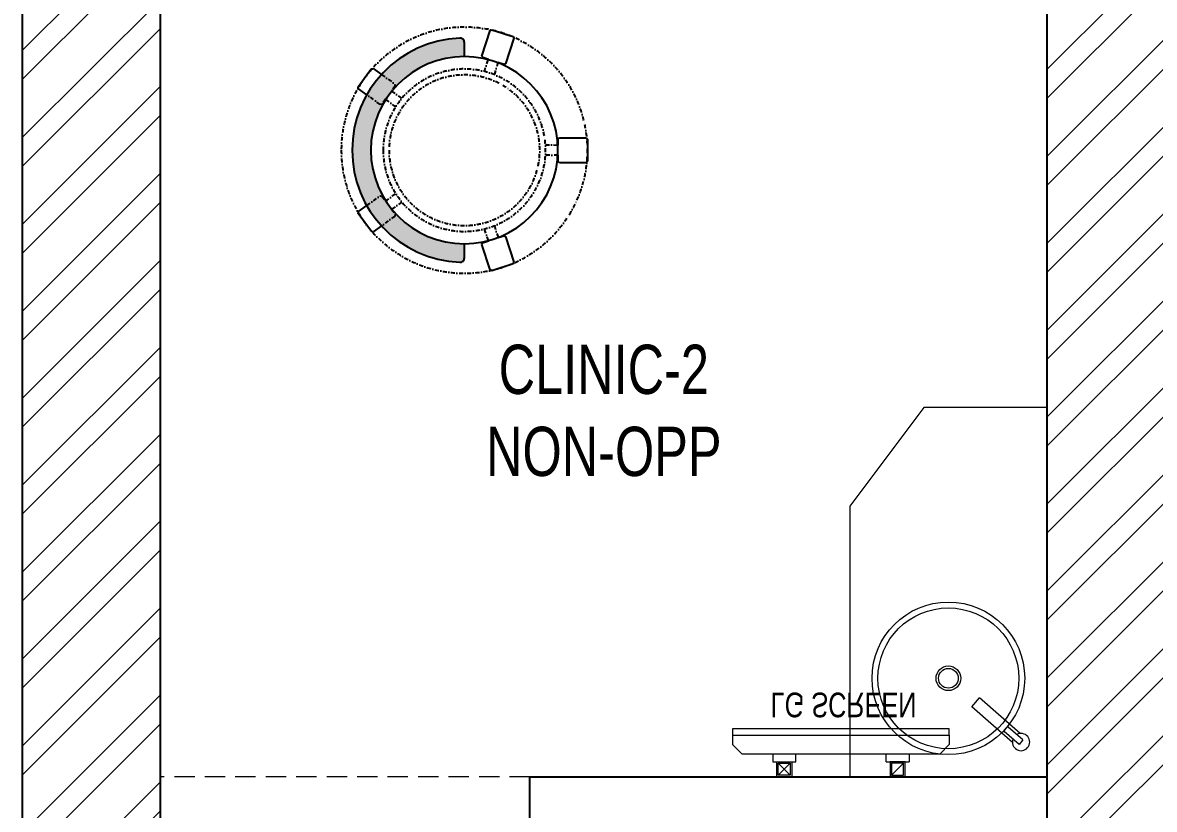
# Model space of a CAD drawing. Header units: feet. Extents: x 9002549 to 9009259, y -7061301 to -7049191.
# Drawn here: x 9002549 to 9004848, y -7052217 to -7050619 of the extents above; entities that cross this region are included whole.
import ezdxf

# ---------------------------------------------------------------- set-up
doc = ezdxf.new("R2010")
doc.units = ezdxf.units.FT
doc.header["$LTSCALE"] = 33
doc.header["$MEASUREMENT"] = 0
doc.linetypes.add('a_p6_plan_L18$0$HIDDEN', pattern=[0.375, 0.25, -0.125])
doc.linetypes.add('DASHDOT2', pattern=[0.5, 0.25, -0.125, 0, -0.125])
doc.layers.add('A-WALL', color=1, linetype='Continuous')
for name, color, linetype, lineweight in [('Floor-Unit', 1, 'Continuous', 13), ('HATCH', 9, 'Continuous', 9), ('LENS-DIM', 252, 'Continuous', 5), ('LENS-FURNITURE', 13, 'Continuous', 9), ('LENS-PARTITION', 21, 'Continuous', 25), ('LENS-TEXT', 31, 'Continuous', 5), ('LENS_CURTAIN', 5, 'a_p6_plan_L18$0$HIDDEN', 9), ('LK-FURNITURE', 13, 'Continuous', 9), ('LK-IT', 3, 'Continuous', 18), ('LN-ELEVATION-1', 81, 'Continuous', 25), ('LN-ELEVATION-3', 125, 'Continuous', 18), ('LN-HATCH', 251, 'Continuous', 0), ('TV', 92, 'Continuous', 18)]:
    doc.layers.add(name, color=color, linetype=linetype, lineweight=lineweight)
doc.styles.add('LK TXT', font='GILC____.TTF', dxfattribs={"height": 100})
doc.styles.get("Standard").update_dxf_attribs({"font": 'GILC____.TTF'})

# ---------------------------------------------------------------- blocks, each defined once
blk = doc.blocks.new('rtf')
at = {"color": 0, "linetype": 'ByBlock', "lineweight": -2}
for p, q in [((16412.5253540573, -172798.8148984113), (16452.40026456733, -172798.8148984113)), ((16412.5253540573, -172810.8148984113), (16412.5253540573, -172798.8148984113)), ((16412.5253540573, -172810.8148984113), (16452.40026456733, -172810.8148984113)), ((16425.26329468148, -172793.1007600746), (16535.26329468148, -172793.1007600746)), ((16535.26329468148, -172793.1007600746), (16535.26329468148, -172817.1007600746)), ((16425.26329468148, -172817.1007600746), (16535.26329468148, -172817.1007600746))]:
    blk.add_line(p, q, dxfattribs=at)
for centre, radius, start, end in [((16412.5253540573, -172805.1007600746), 17.5, 21.05058810897431, 340.9421780194656), ((16444.53660690578, -172804.8148984114), 9.891264419597851, 322.656233941354, 37.34376605891414)]:
    blk.add_arc(centre, radius, start, end, dxfattribs=at)
blk = doc.blocks.new('dsg')
at = {"color": 0, "linetype": 'ByBlock', "lineweight": -2}
for radius in [155, 143, 25, 20]:
    blk.add_circle((11491.5035008227, -171102.5847399924), radius, dxfattribs=at)
blk.add_blockref('rtf', (-5117.472106590168, 1702.9323767405), dxfattribs=at)
blk = doc.blocks.new('A$Cabfd0693')
at = {"layer": 'LN-HATCH'}
h = blk.add_hatch(dxfattribs=at)
h.set_pattern_fill('ANSI32', color=256, scale=333, angle=180)
h.set_pattern_definition([(225, (-9077173.924904032, 5285700.388116238), (88.29995930067012, -88.29995930067015), []), (225, (-9077232.791543467, 5285700.388116238), (88.29995930067012, -88.29995930067015), [])])
h.paths.add_polyline_path([(-280, 12110), (-280, 2640), (0, 2640), (0, 11830), (1800, 11830), (1800, 9050), (2960, 9050), (2960, 9330), (2079.999998092652, 9330), (2079.999998092652, 11830), (6120, 11830), (6120, 11330), (6400.000000000002, 11330), (6400, 12110)])
h.paths.add_polyline_path([(6400, 8220), (6120, 8220), (6120, 7690), (4760, 7690), (4760, 8300), (4600, 8300), (4600, 7530), (6120, 7530), (6120, 5620), (6400, 5620)], flags=17)
h.paths.add_polyline_path([(6120, 8520), (6400, 8520), (6400, 9330), (3320, 9330), (3320, 9050), (6120, 9050)], flags=17)
at = {"layer": 'A-WALL'}
for p, q in [((-280, 2640), (-280, 12110)), ((0, 2640), (0, 11830)), ((1800, 11830), (1800, 9050))]:
    blk.add_line(p, q, dxfattribs=at)
blk = doc.blocks.new('CLINIC SCREEN')
at = {"layer": 'TV'}
for p, q in [((-103.1090284836336, 42.85441964946222), (-127.4114311772946, 18.55201695591665)), ((-127.4114311772946, 42.85441964946222), (-103.1090284836336, 18.55201695591665)), ((102.7052824410566, 42.85441964946222), (127.007685134602, 18.55201695591665))]:
    blk.add_line(p, q, dxfattribs=at)
at = {"layer": 'TV', "ltscale": 12}
for p, q in [((-220.0000000000082, -19.41163062257681), (-200.5883693773149, 0)), ((200.5883693773149, 0), (-200.5883693773149, 0)), ((-138.5315413423604, 0), (-138.5315413423604, 15.514207008644)), ((-138.5315413423604, 15.514207008644), (-91.98892031613741, 15.514207008644)), ((-91.98892031613741, 15.514207008644), (-91.98892031613741, 0)), ((91.98892031610741, 15.514207008644), (91.98892031610741, 0)), ((91.98892031610741, 15.514207008644), (138.5315413423595, 15.514207008644)), ((138.5315413423595, 0), (138.5315413423595, 15.514207008644)), ((219.9999999999918, -19.41163062257681), (200.5883693773149, 0)), ((-220.0000000000082, -38.82326124538668), (-220.0000000000082, -19.41163062257681)), ((219.9999999999918, -38.82326124538668), (219.9999999999918, -19.41163062257681))]:
    blk.add_line(p, q, dxfattribs=at)
at = {"layer": 'TV'}
for points in [[(-130.4492315140169, 15.51421661919448), (-100.0712281470269, 15.51421661919448), (-100.0712281470269, 45.89221998606814), (-130.4492315140169, 45.89221998606814)], [(-127.4114311772946, 18.55201695591665), (-103.1090284836336, 18.55201695591665), (-103.1090284836336, 42.85441964946222), (-127.4114311772946, 42.85441964946222)], [(130.0454854713243, 15.51421661919448), (99.66748210433435, 15.51421661919448), (99.66748210433435, 45.89221998606814), (130.0454854713243, 45.89221998606814)], [(127.007685134602, 18.55201695591665), (102.7052824410566, 18.55201695591665), (102.7052824410566, 42.85441964946222), (127.007685134602, 42.85441964946222)]]:
    blk.add_lwpolyline(points, close=True, dxfattribs=at)
at = {"layer": 'TV', "ltscale": 12}
blk.add_lwpolyline([(-220.0000000000082, -51.71278328332107), (-220.0000000000082, -38.82326124538668), (219.9999999999918, -38.82326124538668), (219.9999999999918, -51.71278328332107)], close=True, dxfattribs=at)
at = {"layer": 'Floor-Unit', "color": 0, "ltscale": 2, "insert": (5.199680584678389, -100.4085774972336), "char_height": 50, "attachment_point": 5}
blk.add_mtext_dynamic_manual_height_columns('LG SCREEN', width=466.4796511627907, gutter_width=12.5, heights=[0], dxfattribs=at)
blk = doc.blocks.new('DR STOOL')
at = {"layer": 'HATCH'}
h = blk.add_hatch(dxfattribs=at)
h.set_pattern_fill('ANSI36', color=250, angle=-90.00000000000001)
h.set_pattern_definition([(315, (-227.8099174643867, 917.3997257252777), (6.173926083235043, -1.683798022700468), [7.9375, -1.587499999999999, 0, -1.587499999999999])])
edge = h.paths.add_edge_path()
edge.add_line((-190.0000000041909, 4.511094e-10), (-218.6899174675346, 4.511094e-10))
edge.add_arc((-218.6899174670689, 9.120000000388245), 9.119999999940092, 177.6119845363388, 269.9999999996136, ccw=False)
edge.add_arc((-1.8626451e-09, 3.565219e-10), 228.000000002257, 2.3880154632688004, 177.6119845367313, ccw=False)
edge.add_arc((218.6899174633436, 9.120000000497384), 9.120000000051716, -90.00000000034493, 2.3880154629299, ccw=False)
edge.add_line((218.6899174633436, 4.511094e-10), (190, 4.511094e-10))
edge.add_arc((-1.8626451e-09, 4.511094e-10), 190.000000001979, -1.27e-14, 180)
at = {"layer": 'LN-ELEVATION-1', "color": 1, "ltscale": 100}
for p, q in [((-128.6221585394814, 215.4841044476634), (-165.2704676063731, 189.0243927398114)), ((-124.7228340068832, 214.8545704018979), (-128.6221585394814, 215.4841044476634)), ((-112.6981821293011, 198.1996966340157), (-124.7228340068832, 214.8545704018979)), ((124.7553772013634, 214.9803744515593), (112.5488144652918, 198.2845540212292)), ((128.7014972954057, 215.5933048763618), (124.7553772013634, 214.9803744515593)), ((128.7014972954057, 215.5933048763618), (124.7553772013634, 214.9803744515593)), ((165.1911288509145, 188.915192311113), (128.7014972954057, 215.5933048763618)), ((165.1911288509145, 188.915192311113), (128.7014972954057, 215.5933048763618)), ((-165.2704676063731, 189.0243927398114), (-165.9069543029182, 185.0820035930228)), ((-165.9069543029182, 185.0820035930228), (-153.8003208162263, 168.3135803133482)), ((153.6734594982117, 168.4294150282658), (165.7973639420234, 185.0121775862135)), ((165.7973639420234, 185.0121775862135), (165.1911288509145, 188.915192311113)), ((165.7973639420234, 185.0121775862135), (165.1911288509145, 188.915192311113)), ((-191.2928382232785, -35.45407700946089), (-242.9550312487409, -52.24013893969095)), ((-187.9259491492994, -37.1695928365807), (-191.2928382232785, -35.45407700946089)), ((-184.1424400564283, -48.81403796559607), (-187.9259491492994, -37.1695928365807)), ((188.0651108901948, -36.96233201187715), (184.0504167033359, -49.19388854173303)), ((191.3981811110861, -35.27656588272658), (188.0651108901948, -36.96233201187715)), ((243.0100176925771, -52.21682526778022), (191.3981811110861, -35.27656588272658)), ((-242.9550312487409, -52.24013893969095), (-244.7482102331705, -55.75945052818861)), ((-244.7482102331705, -55.75945052818861), (-230.7800458371639, -98.74904560100549)), ((-173.8639617776498, -80.4479453730819), (-177.8421125086024, -68.2044548037811)), ((177.6922140880488, -68.56540505095472), (173.8739495249465, -80.1985000452405)), ((230.715890809428, -98.7280946081737), (244.8123673382215, -55.78040257930116)), ((244.8123673382215, -55.78040257930116), (243.0100176925771, -52.21682526778022)), ((-227.2218665438704, -100.5620286722478), (-175.5596735184081, -83.7759667420105)), ((-175.5596735184081, -83.7759667420105), (-173.8639617776498, -80.4479453730819)), ((173.8739495249465, -80.1985000452405), (175.5794035866856, -83.5704969359358)), ((175.5794035866856, -83.5704969359358), (227.1912401677109, -100.5107563209894)), ((-230.7800458371639, -98.74904560100549), (-227.2218665438704, -100.5620286722478)), ((227.1912401677109, -100.5107563209894), (230.715890809428, -98.7280946081737)), ((-22.72193054761737, -190.2142363802995), (-25.39390889601782, -192.886214728569)), ((-25.39390889601782, -192.886214728569), (-25.39390889601782, -247.2070584567482)), ((-10.47823652112856, -190.2142363802995), (-22.72193054761737, -190.2142363802995)), ((22.78362171910703, -190.2142363802995), (9.910054048988968, -190.2142363802995)), ((25.42475448176265, -192.8553691428751), (22.78362171910703, -190.2142363802995)), ((25.42475448176265, -247.1762128710543), (25.42475448176265, -192.8553691428751)), ((-25.39390889601782, -247.2070584567482), (-22.60096735274419, -250)), ((-22.60096735274419, -250), (22.60096735274419, -250)), ((22.60096735274419, -250), (25.42475448176265, -247.1762128710543))]:
    blk.add_line(p, q, dxfattribs=at)
at = {"layer": 'LN-ELEVATION-1', "linetype": 'DASHDOT2'}
for p, q in [((-92.92521573789418, 170.8129362839827), (-112.6981821293011, 198.1996966340157)), ((112.5488144652918, 198.2845540212292), (92.69529851106927, 171.1294289919315)), ((-153.8003208162263, 168.3135803133482), (-134.1093360339291, 141.0403694751003)), ((-103.4542870586738, 159.9154408004979), (-93.52748446213081, 167.0824927485227)), ((-93.52748446213081, 167.0824927485227), (-92.92521573789418, 170.8129362839827)), ((92.69529851106927, 171.1294289919315), (93.26858203159645, 167.4385604566923)), ((93.26858203159645, 167.4385604566923), (103.6608748426661, 159.8406005539291)), ((133.7372852512635, 141.1612321265929), (153.6734594982117, 168.4294150282658)), ((-134.1093360339291, 141.0403694751003), (-130.4219571123831, 140.4450534014686)), ((-130.4219571123831, 140.4450534014686), (-119.9844727469608, 147.9808124662595)), ((-119.9844727469608, 147.9808124662595), (-105.3687285655178, 126.9741353208374)), ((-88.15393704269081, 139.4771787207864), (-103.4542870586738, 159.9154408004979)), ((103.6608748426661, 159.8406005539291), (88.19885099539533, 139.4487815762331)), ((105.4096150295809, 126.94019481352), (120.1194891873747, 147.8074627162714)), ((120.1194891873747, 147.8074627162714), (130.0033113472163, 140.5812532722048)), ((130.0033113472163, 140.5812532722048), (133.7372852512635, 141.1612321265929)), ((-159.954806596972, -40.49024384317454), (-184.1424400564283, -48.81403796559607)), ((184.0504167033359, -49.19388854173303), (159.8786162491887, -40.79004861696012)), ((-177.8421125086024, -68.2044548037811), (-153.4148110738024, -60.73628028803068)), ((153.3006618716754, -61.02382378749462), (177.6922140880488, -68.56540505095472)), ((-10.92024635523557, -164.6382343793375), (-10.47823652112856, -190.2142363802995)), ((9.910054048988968, -190.2142363802995), (10.35584833659231, -164.674698740353))]:
    blk.add_line(p, q, dxfattribs=at)
at = {"layer": 'LN-ELEVATION-1', "color": 1, "ltscale": 100}
blk.add_lwpolyline([(-190.0000000023283, 0), (-218.6899174656719, 0, -0.4264743413925903), (-227.8019973598421, 9.5, -0.959166304662544), (227.8019973593764, 9.5, -0.4264743413925903), (218.6899174647406, 0), (190.0000000013969, 0)], format="xyb", dxfattribs=at)
at = {"layer": 'LN-ELEVATION-1', "linetype": 'DASHDOT2'}
for radius in [250, 165, 153]:
    blk.add_circle((0, 0), radius, dxfattribs=at)
at = {"layer": 'LN-ELEVATION-1', "color": 1, "ltscale": 100}
blk.add_circle((0, 0), 190, dxfattribs=at)

msp = doc.modelspace()

# ---------------------------------------------------------------- linework, layer by layer
at = {"layer": 'LENS-PARTITION'}
msp.add_lwpolyline([(9003579.356649714, -7052150.552127328), (9004629.356649714, -7052150.552127328), (9004629.356649714, -7052250.552127328), (9003579.356649714, -7052250.552127328)], close=True, dxfattribs=at)
at = {"layer": 'LENS_CURTAIN', "ltscale": 5}
msp.add_lwpolyline([(9003579.356649714, -7052150.552127328), (9002829.356649714, -7052150.552127328), (9002829.356649714, -7052250.552127328), (9003579.356649714, -7052250.552127328)], close=True, dxfattribs=at)
at = {"layer": 'LK-FURNITURE'}
msp.add_lwpolyline([(9004229.356649714, -7052150.552127328), (9004629.356649714, -7052150.552127328), (9004629.356649714, -7051400.552127329), (9004379.356649714, -7051400.552127329), (9004229.356649714, -7051600.552127329)], close=True, dxfattribs=at)

# ---------------------------------------------------------------- block references
at = {"layer": 'LENS-DIM', "color": 2}
msp.add_blockref('A$Cabfd0693', (9002829.356649714, -7061300.552127329), dxfattribs=at)
at = {"layer": 'LENS-FURNITURE', "xscale": -1, "rotation": 90}
msp.add_blockref('DR STOOL', (9003446.50238698, -7050877.691573415), dxfattribs=at)
at = {"layer": 'LK-IT', "xscale": -1, "rotation": 180}
msp.add_blockref('CLINIC SCREEN', (9004211.276475362, -7052104.659907342), dxfattribs=at)
at = {"layer": 'LN-ELEVATION-3', "rotation": 138.8441725848134}
msp.add_blockref('dsg', (8900477.385700598, -7188340.203102796), dxfattribs=at)

# ---------------------------------------------------------------- texts
at = {"layer": 'LENS-TEXT', "color": 0, "linetype": 'Continuous', "ltscale": 3, "insert": (9003729.580644041, -7051406.93143226), "char_height": 100, "attachment_point": 5, "style": 'LK TXT'}
msp.add_mtext_dynamic_manual_height_columns('CLINIC-2\\PNON-OPP', width=730.5073781448633, gutter_width=0.9999999999999992, heights=[0], dxfattribs=at)

doc.saveas('drawing.dxf')
